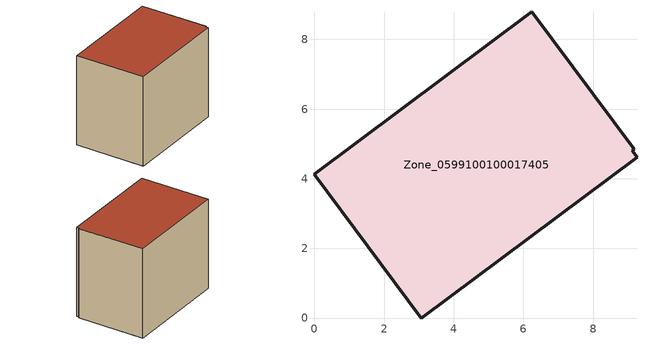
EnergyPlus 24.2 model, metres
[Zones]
Zone_0599100100017405
 floor ground (C_G): 9.26,4.62 3.07,0 0,4.13 6.24,8.79 9.18,4.85 9.12,4.8 z0
 wall outside (C_F): 0,4.13 3.07,0 9.26,4.62 9.12,4.8 9.18,4.85 6.24,8.79 0,4.13 z0:6.59
 roof outside (C_R): 3.07,0 9.26,4.62 9.12,4.8 9.18,4.85 6.24,8.79 0,4.13 z6.59
[BUILDING]
Pand.0599100100017405: North Axis=0; Terrain=City; Loads Convergence Tolerance Value=0.04; Temperature Convergence Tolerance Value=0.4; Solar Distribution=FullExterior; Maximum Number of Warmup Days=25; Minimum Number of Warmup Days=1
[Site:Location]
Rotterdam.The.Hague.AP_ZH_NLD Design_Conditions: Latitude=51.96; Longitude=4.45; Time Zone=1; Elevation=-4.5
[SITE:GROUNDTEMPERATURE:BUILDINGSURFACE]
18, 18, 18, 18, 18, 18, 18, 18, 18, 18, 18, 18
[MATERIAL] Thermal Absorptance=0.9; Solar Absorptance=0.7; Visible Absorptance=0.7
Name | Roughness | Thickness | Conductivity | Density | Specific Heat
G.TI.1946 | MediumSmooth | 0.15 | 1 | 540 | 1210
F.TI.1946 | Rough | 0.3 | 0.857143 | 1920 | 840
R.TI.1946 | MediumRough | 0.2 | 0.1 | 1500 | 1000
[CONSTRUCTION]
C_G: G.TI.1946
C_F: F.TI.1946
C_R: R.TI.1946
[ZONE]
Zone_0599100100017405: Type=1; Multiplier=1; Ceiling Height=Autocalculate; Volume=Autocalculate; Floor Area=autocalculate; Part of Total Floor Area=Yes
[ZONEINFILTRATION:DESIGNFLOWRATE]
Infil_Zone_0599100100017405: Zone or ZoneList or Space or SpaceList=Zone_0599100100017405; Schedule=AlwaysOn; Design Flow Rate Calculation Method=Flow/Area; Flow Rate per Floor Area=0.003; Constant Term Coefficient=1; Temperature Term Coefficient=0; Velocity Term Coefficient=0; Velocity Squared Term Coefficient=0
[HVACTEMPLATE:ZONE:IDEALLOADSAIRSYSTEM]
Zone_0599100100017405: Maximum Heating Supply Air Temperature=50; Minimum Cooling Supply Air Temperature=13; Maximum Heating Supply Air Humidity Ratio=0.0156; Minimum Cooling Supply Air Humidity Ratio=0.0077; Heating Limit=NoLimit; Cooling Limit=NoLimit; Dehumidification Control Type=ConstantSensibleHeatRatio; Cooling Sensible Heat Ratio=0.7; Dehumidification Setpoint=60; Humidification Control Type=None; Humidification Setpoint=30; Outdoor Air Method=None; Outdoor Air Flow Rate per Person=0.00944; Outdoor Air Flow Rate per Zone Floor Area=0; Outdoor Air Flow Rate per Zone=0; Demand Controlled Ventilation Type=None; Outdoor Air Economizer Type=NoEconomizer; Heat Recovery Type=None; Sensible Heat Recovery Effectiveness=0.7; Latent Heat Recovery Effectiveness=0.65
[ZONECONTROL:THERMOSTAT]
ThermostatControl_Zone_0599100100017405: Zone or ZoneList=Zone_0599100100017405; Control Type Schedule=DualSetpointControlType; Control 1=Thermostat_Zone_0599100100017405; Temperature Difference Between Cutout And Setpoint=0
[THERMOSTATSETPOINT:DUALSETPOINT]
Thermostat_Zone_0599100100017405: Heating Setpoint Temperature Schedule=HeatingSetpoint_Zone_0599100100017405; Cooling Setpoint Temperature Schedule=CoolingSetpoint_Zone_0599100100017405
[SCHEDULE:COMPACT]
HeatingSetpoint_Zone_0599100100017405: Through: 12/31, For: AllDays, Until: 24:00, 21
CoolingSetpoint_Zone_0599100100017405: Through: 12/31, For: AllDays, Until: 24:00, 24
DualSetpointControlType: Through: 12/31, For: AllDays, Until: 24:00, 4
AlwaysOn: Through: 12/31, For: AllDays, Until: 24:00, 1
